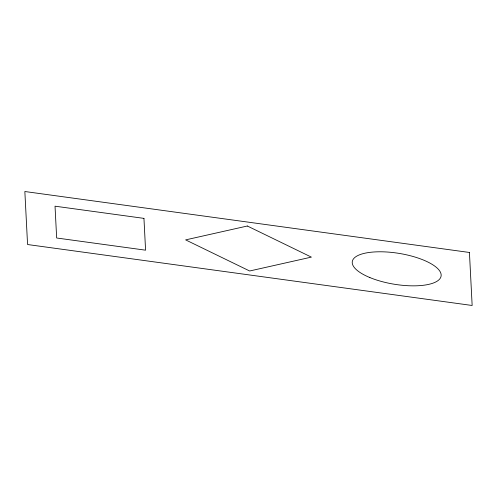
<?xml version="1.0" encoding="UTF-8"?>
<svg xmlns="http://www.w3.org/2000/svg" width="497" height="497" viewBox="0 0 497 497"><rect width="100%" height="100%" fill="white"/><g stroke="black" fill="none" stroke-linecap="round" stroke-linejoin="round"><path stroke-width="0.75" d="M247.351 226.011L185.623 239.883L249.649 270.989L311.377 257.117L247.351 226.011M469.435 252.47L24.85 191.519L27.565 244.53L472.15 305.481L469.435 252.47M143.95 218.376L55.03 206.187L56.658 237.995L145.578 250.184L143.95 218.376M369.855 277.55A44.985 15.606 9.3 0 0 440.82 277.109A44.985 15.606 9.3 0 0 379.416 251.786A44.985 15.606 9.3 0 0 369.855 277.55"/></g></svg>
